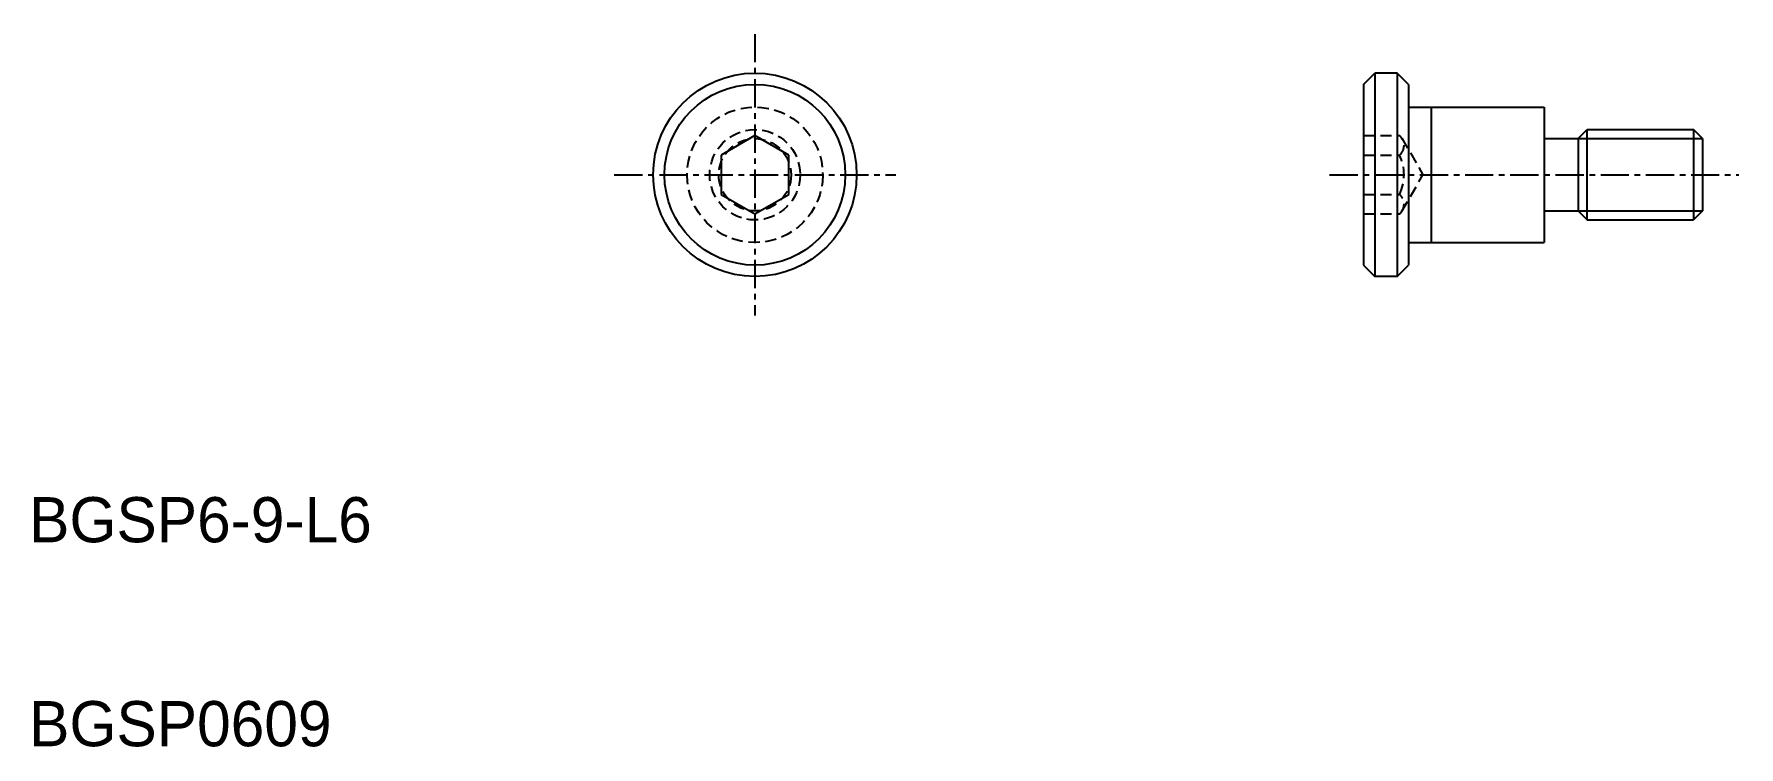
# Model space of a CAD drawing. Extents: x 135.4 to 210.8, y 140 to 171.5.
import ezdxf

# ---------------------------------------------------------------- set-up
doc = ezdxf.new("R2010")
doc.units = 0
doc.linetypes.add('CENTER', pattern=[2, 1.25, -0.25, 0.25, -0.25])
doc.linetypes.add('DASHED', pattern=[0.75, 0.5, -0.25])
doc.layers.get('0').update_dxf_attribs({"linetype": 'CONTINUOUS'})
doc.layers.add('CENTER', color=1, linetype='CENTER')

msp = doc.modelspace()

# ---------------------------------------------------------------- linework, layer by layer
at = {"color": 7, "linetype": 'CONTINUOUS'}
for p, q in [((194.223, 169.311), (194.723, 169.811)), ((195.723, 169.811), (194.723, 169.811)), ((194.723, 169.811), (194.723, 160.811)), ((196.223, 169.311), (195.723, 169.811)), ((195.723, 169.811), (195.723, 160.811)), ((194.223, 169.311), (194.223, 161.311)), ((196.223, 169.311), (196.223, 161.311)), ((196.223, 168.311), (202.223, 168.311)), ((197.223, 168.311), (197.223, 162.311)), ((202.223, 168.311), (202.223, 162.311)), ((167.299, 167.043), (165.799, 166.177)), ((168.799, 166.177), (167.299, 167.043)), ((202.223, 166.911), (203.723, 166.911)), ((203.723, 166.911), (203.723, 163.711)), ((204.123, 167.311), (208.823, 167.311)), ((209.223, 166.911), (209.223, 163.711)), ((165.799, 166.177), (165.799, 164.445)), ((168.799, 164.445), (168.799, 166.177)), ((165.799, 164.445), (167.299, 163.579)), ((167.299, 163.579), (168.799, 164.445)), ((202.223, 163.711), (203.723, 163.711)), ((204.123, 163.311), (208.823, 163.311)), ((196.223, 162.311), (202.223, 162.311)), ((194.223, 161.311), (194.723, 160.811)), ((195.723, 160.811), (194.723, 160.811)), ((195.723, 160.811), (196.223, 161.311))]:
    msp.add_line(p, q, dxfattribs=at)
at = {"color": 3, "linetype": 'DASHED'}
for p, q in [((194.223, 167.043), (195.823, 167.043)), ((195.928, 166.925), (196.86, 165.311)), ((194.223, 166.177), (195.823, 166.177)), ((195.928, 163.696), (196.86, 165.311)), ((194.223, 164.445), (195.823, 164.445)), ((194.223, 163.579), (195.823, 163.579))]:
    msp.add_line(p, q, dxfattribs=at)
for p, q in [((203.723, 166.911), (204.123, 167.311)), ((204.123, 163.311), (204.123, 167.311)), ((209.223, 166.911), (208.823, 167.311)), ((208.823, 167.311), (208.823, 163.311)), ((203.723, 163.711), (204.123, 163.311)), ((209.223, 163.711), (208.823, 163.311))]:
    msp.add_line(p, q)
at = {"color": 3, "linetype": 'CONTINUOUS'}
for p, q in [((203.723, 166.911), (209.223, 166.911)), ((203.723, 163.711), (209.223, 163.711))]:
    msp.add_line(p, q, dxfattribs=at)
at = {"color": 7, "linetype": 'CONTINUOUS'}
for radius in [4.5, 4]:
    msp.add_circle((167.299, 165.311), radius, dxfattribs=at)
at = {"color": 3, "linetype": 'DASHED'}
for radius in [3, 2, 1.6]:
    msp.add_circle((167.299, 165.311), radius, dxfattribs=at)
for centre, radius, start, end in [((195.454, 166.61), 0.569, 310.41744, 49.58256), ((194.048, 165.311), 1.975, 333.99218, 26.00782), ((195.454, 164.012), 0.569, 310.41744, 49.58256)]:
    msp.add_arc(centre, radius, start, end, dxfattribs=at)
at = {"layer": 'CENTER', "color": 1, "linetype": 'CENTER'}
for p, q in [((167.299, 171.539), (167.299, 159.083)), ((161.071, 165.311), (173.527, 165.311)), ((192.723, 165.311), (210.839, 165.311))]:
    msp.add_line(p, q, dxfattribs=at)

# ---------------------------------------------------------------- texts
at = {"color": 7, "linetype": 'CONTINUOUS'}
for s, p in [('BGSP6-9-L6', (135.183, 149.043)), ('BGSP0609', (135.183, 140.015))]:
    msp.add_text(s, height=2, dxfattribs=at).set_placement(p)

doc.saveas('drawing.dxf')
